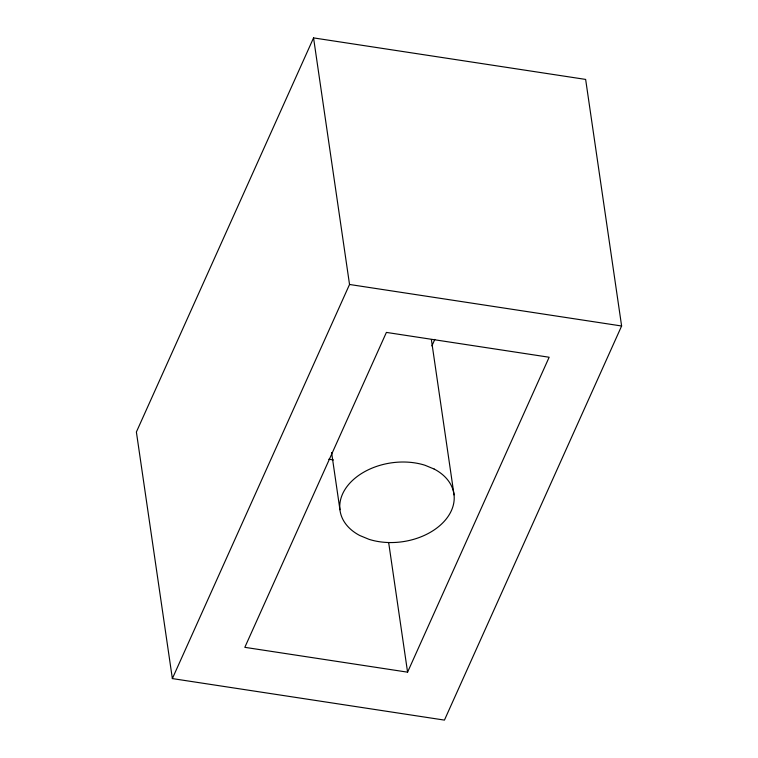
<?xml version="1.0" encoding="UTF-8"?>
<svg xmlns="http://www.w3.org/2000/svg" width="758" height="758" viewBox="0 0 758 758"><rect width="100%" height="100%" fill="white"/><g stroke="black" fill="none" stroke-linecap="round" stroke-linejoin="round"><path stroke-width="1.14" d="M313.556 37.9L136.383 432.003L172.36 678.581L444.444 720.1L621.617 325.997L585.64 79.419L313.556 37.9L349.533 284.477L172.36 678.581M431.899 345.894L434.808 339.423M407.577 672.166L549.143 357.245L386.4 332.411L244.825 647.332L407.577 672.166L388.664 542.576M349.533 284.477L621.617 325.997M328.773 459.234L333.425 459.945M431.387 339.603L454.042 494.879M331.587 452.488L339.935 509.698M434.182 469.06L424.982 465.251A57.542 39.823 -8.3 0 0 350.054 482.903A57.542 39.823 -8.3 0 0 359.794 535.518L368.994 539.326A57.542 39.823 -8.3 0 0 443.913 521.675A57.542 39.823 -8.3 0 0 434.182 469.06"/></g></svg>
